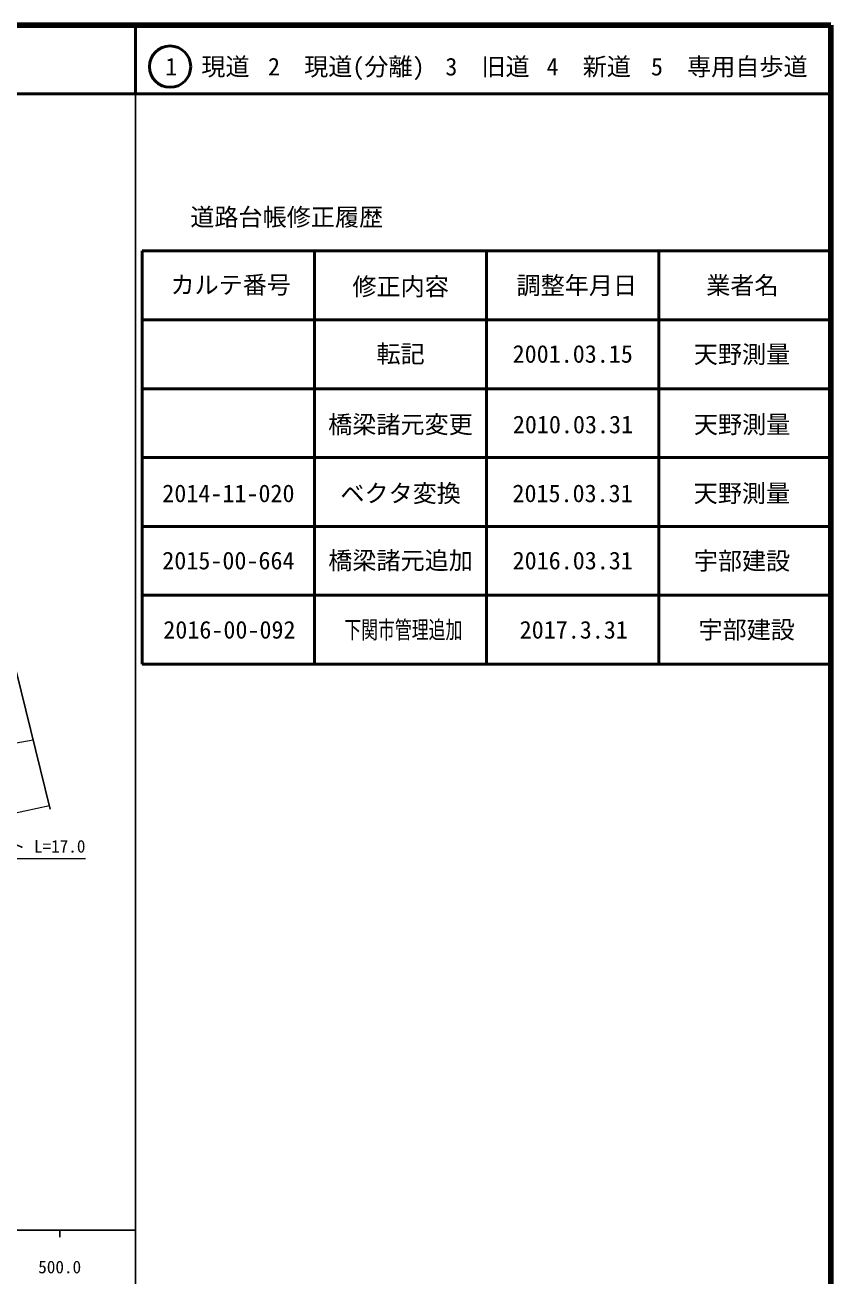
# Model space of a CAD drawing. Units: millimetres at full size, sheet at 1:1000; details may follow other scales. Extents: x 40000 to 680000, y 20000 to 380000.
# Drawn here: x 562967 to 680000, y 198357 to 380000 of the extents above; entities that cross this region are included whole.
import ezdxf
from ezdxf.enums import TextEntityAlignment as Align

# ---------------------------------------------------------------- set-up
doc = ezdxf.new("R2010")
doc.units = ezdxf.units.MM
doc.header["$LTSCALE"] = 1000
for name, color, linetype, lineweight in [('M-BMK-OTRS', 5, 'Continuous', 25), ('M-STR-HTXT', 7, 'Continuous', 13), ('M-TTL', 2, 'Continuous', 140), ('M-TTL-BAND', 7, 'Continuous', 25), ('M-TTL-FRAM', 2, 'Continuous', 50), ('M-TTL-LINE', 7, 'Continuous', 50), ('M-WORK', 1, 'Continuous', 13)]:
    doc.layers.add(name, color=color, linetype=linetype, lineweight=lineweight)
doc.layers.add('M-TTL-TXT', color=7, linetype='Continuous')
doc.styles.add('ＭＳ ゴシック', font='')
doc.styles.get('ＭＳ ゴシック').set_extended_font_data('MS Gothic')

msp = doc.modelspace()

# ---------------------------------------------------------------- linework, layer by layer
at = {"layer": 'M-BMK-OTRS'}
msp.add_line((558241, 300119), (566638, 266141), dxfattribs=at)
at = {"layer": 'M-STR-HTXT'}
msp.add_lwpolyline([(540125, 277057), (548000, 259000), (571750, 259000)], dxfattribs=at)
at = {"layer": 'M-TTL'}
for p, q in [((680000, 380000), (40000, 380000)), ((680000, 20000), (680000, 380000))]:
    msp.add_line(p, q, dxfattribs=at)
at = {"layer": 'M-TTL-BAND'}
for p, q in [((579000, 20000), (579000, 370000)), ((40000, 205000), (579000, 205000)), ((568000, 205000), (568000, 204000))]:
    msp.add_line(p, q, dxfattribs=at)
at = {"layer": 'M-TTL-FRAM'}
for p, q in [((580000, 347197), (580000, 287197)), ((580000, 347197), (680000, 347197)), ((580000, 287197), (680000, 287197))]:
    msp.add_line(p, q, dxfattribs=at)
at = {"layer": 'M-TTL-LINE'}
for p, q in [((579000, 380000), (579000, 370000)), ((40000, 370000), (680000, 370000)), ((605000, 347197), (605000, 287197)), ((630000, 347197), (630000, 287197)), ((655000, 347197), (655000, 287197)), ((580000, 337197), (680000, 337197)), ((580000, 327197), (680000, 327197)), ((580000, 317197), (680000, 317197)), ((580000, 307197), (680000, 307197)), ((580000, 297197), (680000, 297197))]:
    msp.add_line(p, q, dxfattribs=at)
msp.add_circle((584031, 373958), 3000, dxfattribs=at)
at = {"layer": 'M-WORK'}
for p, q in [((559142, 275343), (564151, 276202)), ((561150, 265515), (566501, 266693))]:
    msp.add_line(p, q, dxfattribs=at)

# ---------------------------------------------------------------- texts
at = {"layer": 'M-STR-HTXT', "style": 'ＭＳ ゴシック'}
msp.add_text('コンクリート L=17.0', height=1833, dxfattribs=at).set_placement((559875, 260750), align=Align.MIDDLE_CENTER)
at = {"layer": 'M-TTL-BAND', "style": 'ＭＳ ゴシック'}
msp.add_text('500.0', height=1833, dxfattribs=at).set_placement((568000, 198195), align=Align.BOTTOM_CENTER)
at = {"layer": 'M-TTL-TXT', "style": 'ＭＳ ゴシック'}
for s, p in [('1\u3000現道', (589448, 373958)), ('2\u3000現道(分離)', (609619, 373958)), ('3\u3000旧道', (630121, 373958)), ('4\u3000新道', (644824, 373958)), ('5\u3000専用自歩道', (665228, 373958)), ('道路台帳修正履歴', (600968, 352113)), ('カルテ番号', (592839, 342277)), ('修正内容', (617509, 342023)), ('調整年月日', (643089, 342197)), ('業者名', (667134, 342197)), ('転記', (617500, 332245)), ('2001.03.15', (642500, 332245)), ('天野測量', (667077, 332189)), ('橋梁諸元変更', (617483, 322000)), ('天野測量', (667090, 322000)), ('2010.03.31', (642530, 322000)), ('2014-11-020', (592500, 312000)), ('ベクタ変換', (617511, 312000)), ('2015.03.31', (642477, 312000)), ('天野測量', (667064, 312000)), ('2015-00-664', (592500, 302245)), ('橋梁諸元追加', (617500, 302245)), ('2016.03.31', (642500, 302245)), ('宇部建設', (667077, 302189))]:
    msp.add_text(s, height=2566, dxfattribs=at).set_placement(p, align=Align.MIDDLE_CENTER)
for s, p in [('2016-00-092', (583046, 290138)), ('2017.3.31', (634796, 290138))]:
    msp.add_text(s, height=2566, dxfattribs=at).set_placement(p, align=Align.BOTTOM_LEFT)
at = {"layer": 'M-TTL-TXT', "style": 'ＭＳ ゴシック', "width": 0.7}
msp.add_text('下関市管理追加', height=2566, dxfattribs=at).set_placement((609324, 290138), align=Align.BOTTOM_LEFT)
at = {"layer": 'M-TTL-TXT', "style": 'ＭＳ ゴシック'}
msp.add_text('宇部建設', height=2566, dxfattribs=at).set_placement((667758, 290138), align=Align.BOTTOM_CENTER)

doc.saveas('drawing.dxf')
